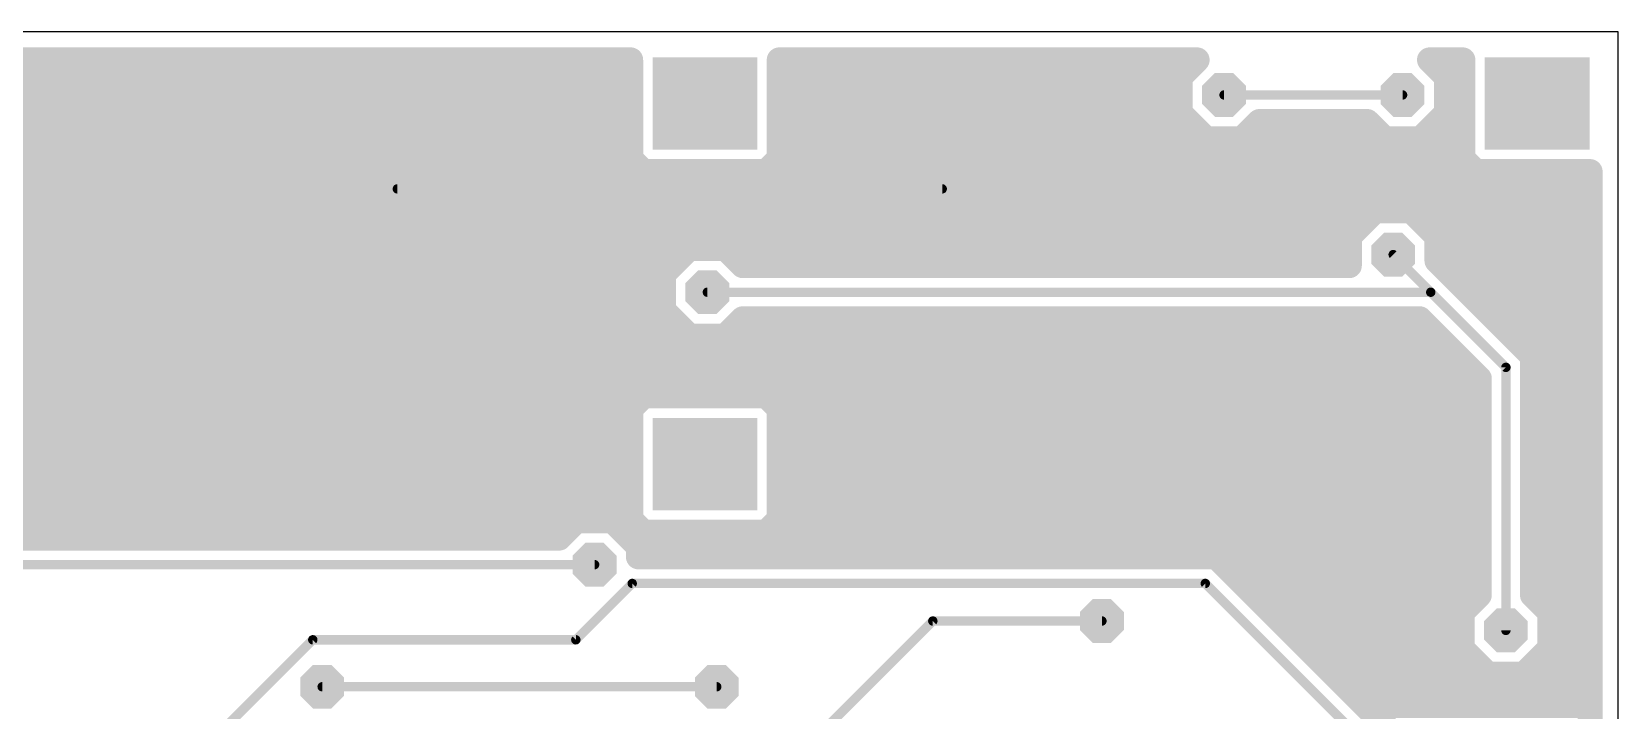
# Model space of a CAD drawing. Extents: x 0 to 48, y 0 to 28.
# Drawn here: x 22.26 to 48, y 16.99 to 28 of the extents above; entities that cross this region are included whole.
import ezdxf

# ---------------------------------------------------------------- set-up
doc = ezdxf.new("R2010")
doc.units = 0
for name, color, linetype in [('1', 14, 'CONTINUOUS'), ('18', 94, 'CONTINUOUS'), ('20', 7, 'CONTINUOUS')]:
    doc.layers.add(name, color=color, linetype=linetype)

# ---------------------------------------------------------------- blocks, each defined once
blk = doc.blocks.new('RECT')
blk.add_solid([(-0.5, -0.5), (0.5, -0.5), (-0.5, 0.5), (0.5, 0.5)])
blk = doc.blocks.new('OCTAGONV')
at = {"const_width": 0.5}
blk.add_lwpolyline([(-0.25, -0.1036), (-0.25, 0.1036), (-0.1036, 0.25), (0.1036, 0.25), (0.25, 0.1036), (0.25, -0.1036), (0.1036, -0.25), (-0.1036, -0.25), (-0.25, -0.1036), (-0.25, 0.1036)], dxfattribs=at)

msp = doc.modelspace()

# ---------------------------------------------------------------- linework, layer by layer
at = {"layer": '1'}
for points, const_width in [([(12.5392, 27.5428), (31.9787, 27.5428)], 0.4064), ([(31.9787, 27.5428), (31.9787, 25.9391)], 0.4064), ([(34.3898, 25.9391), (34.3898, 27.5428)], 0.4064), ([(34.3898, 27.5428), (41.1676, 27.5428)], 0.4064), ([(41.1676, 27.5428), (40.894, 27.2693)], 0.4064), ([(45.2119, 27.2693), (44.9383, 27.5428)], 0.4064), ([(44.9383, 27.5428), (45.4787, 27.5428)], 0.4064), ([(45.4787, 27.5428), (45.4787, 25.9391)], 0.4064), ([(12.8533, 27.2288), (31.9787, 27.2288)], 0.4064), ([(34.3898, 27.2288), (40.894, 27.2288)], 0.4064), ([(40.894, 27.2693), (40.894, 26.6802)], 0.4064), ([(45.2119, 26.6802), (45.2119, 27.2693)], 0.4064), ([(45.2119, 27.2288), (45.4787, 27.2288)], 0.4064), ([(13.2597, 26.8224), (31.9787, 26.8224)], 0.4064), ([(34.3898, 26.8224), (40.894, 26.8224)], 0.4064), ([(41.6052, 26.9748), (44.5008, 26.9748)], 0.1524), ([(45.2119, 26.8224), (45.4787, 26.8224)], 0.4064), ([(40.894, 26.6802), (41.3106, 26.2636)], 0.4064), ([(44.7953, 26.2636), (45.2119, 26.6802)], 0.4064), ([(13.6661, 26.416), (31.9787, 26.416)], 0.4064), ([(34.3898, 26.416), (41.1582, 26.416)], 0.4064), ([(41.8997, 26.2636), (42.1791, 26.543)], 0.4064), ([(42.0521, 26.416), (44.0538, 26.416)], 0.4064), ([(42.1791, 26.543), (43.9268, 26.543)], 0.4064), ([(43.9268, 26.543), (44.2062, 26.2636)], 0.4064), ([(44.9477, 26.416), (45.4787, 26.416)], 0.4064), ([(41.3106, 26.2636), (41.8997, 26.2636)], 0.4064), ([(44.2062, 26.2636), (44.7953, 26.2636)], 0.4064), ([(14.0725, 26.0096), (31.9787, 26.0096)], 0.4064), ([(31.9787, 25.9391), (32.1869, 25.7309)], 0.4064), ([(34.1816, 25.7309), (34.3898, 25.9391)], 0.4064), ([(34.3898, 26.0096), (45.4787, 26.0096)], 0.4064), ([(45.4787, 25.9391), (45.6869, 25.7309)], 0.4064), ([(14.4789, 25.6032), (47.5428, 25.6032)], 0.4064), ([(32.1869, 25.7309), (34.1816, 25.7309)], 0.4064), ([(45.6869, 25.7309), (47.5428, 25.7309)], 0.4064), ([(47.5428, 25.7309), (47.5428, 13.418)], 0.4064), ([(28.194, 25.4508), (37.0332, 25.4508)], 0.1524), ([(14.8853, 25.1968), (47.5428, 25.1968)], 0.4064), ([(44.0538, 25.0951), (43.6372, 24.6785)], 0.4064), ([(44.6429, 25.0951), (44.0538, 25.0951)], 0.4064), ([(45.0595, 24.6785), (44.6429, 25.0951)], 0.4064), ([(15.2917, 24.7904), (43.7491, 24.7904)], 0.4064), ([(44.9476, 24.7904), (47.5428, 24.7904)], 0.4064), ([(43.6372, 24.6785), (43.6372, 24.2061)], 0.4064), ([(45.0595, 24.2833), (45.0595, 24.6785)], 0.4064), ([(15.6981, 24.384), (32.8271, 24.384)], 0.4064), ([(32.9286, 24.4855), (32.512, 24.0689)], 0.4064), ([(33.5177, 24.4855), (32.9286, 24.4855)], 0.4064), ([(33.7971, 24.2061), (33.5177, 24.4855)], 0.4064), ([(33.6192, 24.384), (43.6372, 24.384)], 0.4064), ([(44.958, 23.7744), (44.3484, 24.384)], 0.1524), ([(45.0595, 24.384), (47.5428, 24.384)], 0.4064), ([(45.1368, 24.2061), (45.0595, 24.2833)], 0.4064), ([(32.512, 24.0689), (32.512, 23.4798)], 0.4064), ([(43.6372, 24.2061), (33.7971, 24.2061)], 0.4064), ([(45.3897, 23.9532), (45.1368, 24.2061)], 0.4064), ([(16.1045, 23.9776), (32.512, 23.9776)], 0.4064), ([(45.3653, 23.9776), (47.5428, 23.9776)], 0.4064), ([(46.6089, 22.734), (45.3897, 23.9532)], 0.4064), ([(16.5109, 23.5712), (32.512, 23.5712)], 0.4064), ([(32.512, 23.4798), (32.9286, 23.0632)], 0.4064), ([(44.958, 23.7744), (33.2232, 23.7744)], 0.1524), ([(46.1772, 22.5552), (44.958, 23.7744)], 0.1524), ([(45.7717, 23.5712), (47.5428, 23.5712)], 0.4064), ([(33.5177, 23.0632), (33.7971, 23.3426)], 0.4064), ([(33.7971, 23.3426), (44.7791, 23.3426)], 0.4064), ([(44.7791, 23.3426), (45.7454, 22.3763)], 0.4064), ([(16.9173, 23.1648), (32.827, 23.1648)], 0.4064), ([(32.9286, 23.0632), (33.5177, 23.0632)], 0.4064), ([(33.6193, 23.1648), (44.9569, 23.1648)], 0.4064), ([(46.1781, 23.1648), (47.5428, 23.1648)], 0.4064), ([(17.3237, 22.7584), (45.3633, 22.7584)], 0.4064), ([(46.5845, 22.7584), (47.5428, 22.7584)], 0.4064), ([(46.6089, 22.3763), (46.6089, 22.734)], 0.4064), ([(17.7301, 22.352), (45.7454, 22.352)], 0.4064), ([(45.7454, 22.3763), (45.7454, 18.8619)], 0.4064), ([(46.1772, 18.288), (46.1772, 22.5552)], 0.1524), ([(46.6089, 18.8619), (46.6089, 22.3763)], 0.4064), ([(46.6089, 22.352), (47.5428, 22.352)], 0.4064), ([(18.1365, 21.9456), (32.0405, 21.9456)], 0.4064), ([(32.1869, 22.092), (31.9787, 21.8838)], 0.4064), ([(34.1816, 22.092), (32.1869, 22.092)], 0.4064), ([(34.3898, 21.8838), (34.1816, 22.092)], 0.4064), ([(34.328, 21.9456), (45.7454, 21.9456)], 0.4064), ([(46.6089, 21.9456), (47.5428, 21.9456)], 0.4064), ([(31.9787, 21.8838), (31.9787, 20.0891)], 0.4064), ([(34.3898, 20.0891), (34.3898, 21.8838)], 0.4064), ([(18.5429, 21.5392), (31.9787, 21.5392)], 0.4064), ([(34.3898, 21.5392), (45.7454, 21.5392)], 0.4064), ([(46.6089, 21.5392), (47.5428, 21.5392)], 0.4064), ([(18.8721, 21.1328), (31.9787, 21.1328)], 0.4064), ([(34.3898, 21.1328), (45.7454, 21.1328)], 0.4064), ([(46.6089, 21.1328), (47.5428, 21.1328)], 0.4064), ([(18.8721, 20.7264), (31.9787, 20.7264)], 0.4064), ([(34.3898, 20.7264), (45.7454, 20.7264)], 0.4064), ([(46.6089, 20.7264), (47.5428, 20.7264)], 0.4064), ([(18.8721, 20.32), (31.9787, 20.32)], 0.4064), ([(34.3898, 20.32), (45.7454, 20.32)], 0.4064), ([(46.6089, 20.32), (47.5428, 20.32)], 0.4064), ([(18.8721, 19.9136), (30.9475, 19.9136)], 0.4064), ([(31.0998, 20.0659), (30.8204, 19.7865)], 0.4064), ([(31.6889, 20.0659), (31.0998, 20.0659)], 0.4064), ([(32.1055, 19.6493), (31.6889, 20.0659)], 0.4064), ([(31.8412, 19.9136), (32.1542, 19.9136)], 0.4064), ([(31.9787, 20.0891), (32.1869, 19.8809)], 0.4064), ([(32.1869, 19.8809), (34.1816, 19.8809)], 0.4064), ([(34.1816, 19.8809), (34.3898, 20.0891)], 0.4064), ([(34.2143, 19.9136), (45.7454, 19.9136)], 0.4064), ([(46.6089, 19.9136), (47.5428, 19.9136)], 0.4064), ([(30.8204, 19.7865), (19.3812, 19.7865)], 0.4064), ([(32.1055, 19.4817), (32.1055, 19.6493)], 0.4064), ([(32.1055, 19.5072), (45.7454, 19.5072)], 0.4064), ([(32.1828, 19.4817), (32.1055, 19.4817)], 0.4064), ([(41.4792, 19.4817), (32.1828, 19.4817)], 0.4064), ([(41.7321, 19.2288), (41.4792, 19.4817)], 0.4064), ([(46.6089, 19.5072), (47.5428, 19.5072)], 0.4064), ([(19.2024, 19.3548), (31.3944, 19.3548)], 0.1524), ([(47.5428, 13.418), (41.7321, 19.2288)], 0.4064), ([(41.8601, 19.1008), (45.7454, 19.1008)], 0.4064), ([(46.6089, 19.1008), (47.5428, 19.1008)], 0.4064), ([(31.0896, 18.1356), (32.004, 19.05)], 0.1524), ([(32.004, 19.05), (41.3004, 19.05)], 0.1524), ([(41.3004, 19.05), (47.5488, 12.8016)], 0.1524), ([(45.7454, 18.8619), (45.466, 18.5825)], 0.4064), ([(46.8883, 18.5825), (46.6089, 18.8619)], 0.4064), ([(42.2665, 18.6944), (45.5779, 18.6944)], 0.4064), ([(46.7764, 18.6944), (47.5428, 18.6944)], 0.4064), ([(45.466, 18.5825), (45.466, 17.9934)], 0.4064), ([(46.8883, 17.9934), (46.8883, 18.5825)], 0.4064), ([(34.4424, 16.002), (36.8808, 18.4404)], 0.1524), ([(36.8808, 18.4404), (39.624, 18.4404)], 0.1524), ([(42.6729, 18.288), (45.466, 18.288)], 0.4064), ([(46.8883, 18.288), (47.5428, 18.288)], 0.4064), ([(24.9936, 16.3068), (26.8224, 18.1356)], 0.1524), ([(26.8224, 18.1356), (31.0896, 18.1356)], 0.1524), ([(43.0793, 17.8816), (45.5778, 17.8816)], 0.4064), ([(45.466, 17.9934), (45.8826, 17.5768)], 0.4064), ([(46.4717, 17.5768), (46.8883, 17.9934)], 0.4064), ([(46.7765, 17.8816), (47.5428, 17.8816)], 0.4064), ([(45.8826, 17.5768), (46.4717, 17.5768)], 0.4064), ([(43.4857, 17.4752), (47.5428, 17.4752)], 0.4064), ([(26.9748, 17.3736), (33.3756, 17.3736)], 0.1524), ([(43.8921, 17.0688), (47.5428, 17.0688)], 0.4064)]:
    msp.add_lwpolyline(points, dxfattribs=dict(at, const_width=const_width))
for points, const_width in [([(32.0803, 27.5428, 1), (31.8771, 27.5428)], 0.2032), ([(31.9787, 27.4412, 1), (31.9787, 27.6444)], 0.2032), ([(34.4914, 27.5428, 1), (34.2882, 27.5428)], 0.2032), ([(34.3898, 27.6444, 1), (34.3898, 27.4412)], 0.2032), ([(41.2394, 27.4709, 1), (41.0958, 27.6147)], 0.2032), ([(41.1676, 27.4412, 1), (41.1676, 27.6444)], 0.2032), ([(45.0101, 27.6147, 1), (44.8665, 27.4709)], 0.2032), ([(44.9383, 27.6444, 1), (44.9383, 27.4412)], 0.2032), ([(45.5803, 27.5428, 1), (45.3771, 27.5428)], 0.2032), ([(45.4787, 27.4412, 1), (45.4787, 27.6444)], 0.2032), ([(31.9787, 27.1272, 1), (31.9787, 27.3304)], 0.2032), ([(34.3898, 27.3304, 1), (34.3898, 27.1272)], 0.2032), ([(40.9956, 27.2693, 1), (40.7924, 27.2693)], 0.2032), ([(40.8222, 27.3412, 1), (40.9658, 27.1974)], 0.2032), ([(40.894, 27.1272, 1), (40.894, 27.3304)], 0.2032), ([(45.3135, 27.2693, 1), (45.1103, 27.2693)], 0.2032), ([(45.2119, 27.3304, 1), (45.2119, 27.1272)], 0.2032), ([(45.1401, 27.1974, 1), (45.2837, 27.3412)], 0.2032), ([(45.4787, 27.1272, 1), (45.4787, 27.3304)], 0.2032), ([(31.9787, 26.7208, 1), (31.9787, 26.924)], 0.2032), ([(34.3898, 26.924, 1), (34.3898, 26.7208)], 0.2032), ([(40.894, 26.7208, 1), (40.894, 26.924)], 0.2032), ([(41.6052, 27.0129, 1), (41.6052, 26.9367)], 0.0762), ([(44.5008, 26.9367, 1), (44.5008, 27.0129)], 0.0762), ([(45.2119, 26.924, 1), (45.2119, 26.7208)], 0.2032), ([(45.4787, 26.7208, 1), (45.4787, 26.924)], 0.2032), ([(40.7924, 26.6802, 1), (40.9956, 26.6802)], 0.2032), ([(40.9658, 26.752, 1), (40.8222, 26.6084)], 0.2032), ([(45.1103, 26.6802, 1), (45.3135, 26.6802)], 0.2032), ([(45.2837, 26.6084, 1), (45.1401, 26.752)], 0.2032), ([(31.9787, 26.3144, 1), (31.9787, 26.5176)], 0.2032), ([(34.3898, 26.5176, 1), (34.3898, 26.3144)], 0.2032), ([(41.1582, 26.3144, 1), (41.1582, 26.5176)], 0.2032), ([(42.0521, 26.5176, 1), (42.0521, 26.3144)], 0.2032), ([(42.1791, 26.6446, 1), (42.1791, 26.4414)], 0.2032), ([(42.2509, 26.4712, 1), (42.1073, 26.6148)], 0.2032), ([(43.9986, 26.6148, 1), (43.855, 26.4712)], 0.2032), ([(43.9268, 26.4414, 1), (43.9268, 26.6446)], 0.2032), ([(44.0538, 26.3144, 1), (44.0538, 26.5176)], 0.2032), ([(44.9477, 26.5176, 1), (44.9477, 26.3144)], 0.2032), ([(45.4787, 26.3144, 1), (45.4787, 26.5176)], 0.2032), ([(41.3106, 26.3652, 1), (41.3106, 26.162)], 0.2032), ([(41.2388, 26.1918, 1), (41.3824, 26.3354)], 0.2032), ([(41.8279, 26.3354, 1), (41.9715, 26.1918)], 0.2032), ([(41.8997, 26.162, 1), (41.8997, 26.3652)], 0.2032), ([(44.2062, 26.3652, 1), (44.2062, 26.162)], 0.2032), ([(44.1344, 26.1918, 1), (44.278, 26.3354)], 0.2032), ([(44.7235, 26.3354, 1), (44.8671, 26.1918)], 0.2032), ([(44.7953, 26.162, 1), (44.7953, 26.3652)], 0.2032), ([(31.8771, 25.9391, 1), (32.0803, 25.9391)], 0.2032), ([(32.0505, 26.0109, 1), (31.9069, 25.8673)], 0.2032), ([(31.9787, 25.908, 1), (31.9787, 26.1112)], 0.2032), ([(34.3898, 26.1112, 1), (34.3898, 25.908)], 0.2032), ([(34.2882, 25.9391, 1), (34.4914, 25.9391)], 0.2032), ([(34.4616, 25.8673, 1), (34.318, 26.0109)], 0.2032), ([(45.3771, 25.9391, 1), (45.5803, 25.9391)], 0.2032), ([(45.5505, 26.0109, 1), (45.4069, 25.8673)], 0.2032), ([(45.4787, 25.908, 1), (45.4787, 26.1112)], 0.2032), ([(32.1869, 25.8325, 1), (32.1869, 25.6293)], 0.2032), ([(32.1151, 25.6591, 1), (32.2587, 25.8027)], 0.2032), ([(34.1098, 25.8027, 1), (34.2534, 25.6591)], 0.2032), ([(34.1816, 25.6293, 1), (34.1816, 25.8325)], 0.2032), ([(45.6869, 25.8325, 1), (45.6869, 25.6293)], 0.2032), ([(45.6151, 25.6591, 1), (45.7587, 25.8027)], 0.2032), ([(47.6444, 25.7309, 1), (47.4412, 25.7309)], 0.2032), ([(47.5428, 25.6293, 1), (47.5428, 25.8325)], 0.2032), ([(47.5428, 25.5016, 1), (47.5428, 25.7048)], 0.2032), ([(28.194, 25.4889, 1), (28.194, 25.4127)], 0.0762), ([(37.0332, 25.4127, 1), (37.0332, 25.4889)], 0.0762), ([(44.0538, 25.1967, 1), (44.0538, 24.9935)], 0.2032), ([(44.1256, 25.0233, 1), (43.982, 25.1669)], 0.2032), ([(44.7147, 25.1669, 1), (44.5711, 25.0233)], 0.2032), ([(44.6429, 24.9935, 1), (44.6429, 25.1967)], 0.2032), ([(47.5428, 25.0952, 1), (47.5428, 25.2984)], 0.2032), ([(43.7491, 24.6888, 1), (43.7491, 24.892)], 0.2032), ([(44.9476, 24.892, 1), (44.9476, 24.6888)], 0.2032), ([(47.5428, 24.6888, 1), (47.5428, 24.892)], 0.2032), ([(43.7388, 24.6785, 1), (43.5356, 24.6785)], 0.2032), ([(43.5654, 24.7503, 1), (43.709, 24.6067)], 0.2032), ([(45.1611, 24.6785, 1), (44.9579, 24.6785)], 0.2032), ([(44.9877, 24.6067, 1), (45.1313, 24.7503)], 0.2032), ([(32.9286, 24.5871, 1), (32.9286, 24.3839)], 0.2032), ([(32.8271, 24.2824, 1), (32.8271, 24.4856)], 0.2032), ([(33.0004, 24.4137, 1), (32.8568, 24.5573)], 0.2032), ([(33.5895, 24.5573, 1), (33.4459, 24.4137)], 0.2032), ([(33.6192, 24.4856, 1), (33.6192, 24.2824)], 0.2032), ([(33.5177, 24.3839, 1), (33.5177, 24.5871)], 0.2032), ([(43.6372, 24.2824, 1), (43.6372, 24.4856)], 0.2032), ([(44.3753, 24.4109, 1), (44.3215, 24.3571)], 0.0762), ([(45.0595, 24.4856, 1), (45.0595, 24.2824)], 0.2032), ([(45.1313, 24.3552, 1), (44.9877, 24.2114)], 0.2032), ([(47.5428, 24.2824, 1), (47.5428, 24.4856)], 0.2032), ([(32.6136, 24.0689, 1), (32.4104, 24.0689)], 0.2032), ([(32.4402, 24.1407, 1), (32.5838, 23.9971)], 0.2032), ([(33.7971, 24.3077, 1), (33.7971, 24.1045)], 0.2032), ([(33.7253, 24.1343, 1), (33.8689, 24.2779)], 0.2032), ([(43.5356, 24.2061, 1), (43.7388, 24.2061)], 0.2032), ([(43.6372, 24.1045, 1), (43.6372, 24.3077)], 0.2032), ([(44.9579, 24.2833, 1), (45.1611, 24.2833)], 0.2032), ([(45.2086, 24.2779, 1), (45.065, 24.1343)], 0.2032), ([(45.065, 24.1342, 1), (45.2086, 24.278)], 0.2032), ([(32.512, 23.876, 1), (32.512, 24.0792)], 0.2032), ([(45.3653, 24.0792, 1), (45.3653, 23.876)], 0.2032), ([(45.4615, 24.025, 1), (45.3179, 23.8814)], 0.2032), ([(45.3179, 23.8814, 1), (45.4615, 24.025)], 0.2032), ([(47.5428, 23.876, 1), (47.5428, 24.0792)], 0.2032), ([(32.5838, 23.5516, 1), (32.4402, 23.408)], 0.2032), ([(32.512, 23.4696, 1), (32.512, 23.6728)], 0.2032), ([(33.2232, 23.8125, 1), (33.2232, 23.7363)], 0.0762), ([(44.9849, 23.8013, 1), (44.9311, 23.7475)], 0.0762), ([(44.9311, 23.7475, 1), (44.9849, 23.8013)], 0.0762), ([(44.958, 23.7363, 1), (44.958, 23.8125)], 0.0762), ([(45.7717, 23.6728, 1), (45.7717, 23.4696)], 0.2032), ([(47.5428, 23.4696, 1), (47.5428, 23.6728)], 0.2032), ([(32.4104, 23.4798, 1), (32.6136, 23.4798)], 0.2032), ([(33.7971, 23.4442, 1), (33.7971, 23.241)], 0.2032), ([(33.8689, 23.2708, 1), (33.7253, 23.4144)], 0.2032), ([(44.8509, 23.4144, 1), (44.7073, 23.2708)], 0.2032), ([(44.7791, 23.241, 1), (44.7791, 23.4442)], 0.2032), ([(32.827, 23.0632, 1), (32.827, 23.2664)], 0.2032), ([(32.9286, 23.1648, 1), (32.9286, 22.9616)], 0.2032), ([(32.8568, 22.9914, 1), (33.0004, 23.135)], 0.2032), ([(33.4459, 23.135, 1), (33.5895, 22.9914)], 0.2032), ([(33.6193, 23.2664, 1), (33.6193, 23.0632)], 0.2032), ([(33.5177, 22.9616, 1), (33.5177, 23.1648)], 0.2032), ([(44.9569, 23.0632, 1), (44.9569, 23.2664)], 0.2032), ([(46.1781, 23.2664, 1), (46.1781, 23.0632)], 0.2032), ([(47.5428, 23.0632, 1), (47.5428, 23.2664)], 0.2032), ([(45.3633, 22.6568, 1), (45.3633, 22.86)], 0.2032), ([(46.5845, 22.86, 1), (46.5845, 22.6568)], 0.2032), ([(46.7105, 22.734, 1), (46.5073, 22.734)], 0.2032), ([(46.5371, 22.6622, 1), (46.6807, 22.8058)], 0.2032), ([(47.5428, 22.6568, 1), (47.5428, 22.86)], 0.2032), ([(45.847, 22.3763, 1), (45.6438, 22.3763)], 0.2032), ([(45.6736, 22.3045, 1), (45.8172, 22.4481)], 0.2032), ([(45.7454, 22.2504, 1), (45.7454, 22.4536)], 0.2032), ([(46.2153, 22.5552, 1), (46.1391, 22.5552)], 0.0762), ([(46.1503, 22.5283, 1), (46.2041, 22.5821)], 0.0762), ([(46.7105, 22.3763, 1), (46.5073, 22.3763)], 0.2032), ([(46.6089, 22.4536, 1), (46.6089, 22.2504)], 0.2032), ([(46.5073, 22.3763, 1), (46.7105, 22.3763)], 0.2032), ([(47.5428, 22.2504, 1), (47.5428, 22.4536)], 0.2032), ([(32.0405, 21.844, 1), (32.0405, 22.0472)], 0.2032), ([(32.1869, 22.1936, 1), (32.1869, 21.9904)], 0.2032), ([(32.2587, 22.0202, 1), (32.1151, 22.1638)], 0.2032), ([(34.2534, 22.1638, 1), (34.1098, 22.0202)], 0.2032), ([(34.1816, 21.9904, 1), (34.1816, 22.1936)], 0.2032), ([(34.328, 22.0472, 1), (34.328, 21.844)], 0.2032), ([(45.7454, 21.844, 1), (45.7454, 22.0472)], 0.2032), ([(46.6089, 22.0472, 1), (46.6089, 21.844)], 0.2032), ([(47.5428, 21.844, 1), (47.5428, 22.0472)], 0.2032), ([(32.0803, 21.8838, 1), (31.8771, 21.8838)], 0.2032), ([(31.9069, 21.9556, 1), (32.0505, 21.812)], 0.2032), ([(34.4914, 21.8838, 1), (34.2882, 21.8838)], 0.2032), ([(34.318, 21.812, 1), (34.4616, 21.9556)], 0.2032), ([(31.9787, 21.4376, 1), (31.9787, 21.6408)], 0.2032), ([(34.3898, 21.6408, 1), (34.3898, 21.4376)], 0.2032), ([(45.7454, 21.4376, 1), (45.7454, 21.6408)], 0.2032), ([(46.6089, 21.6408, 1), (46.6089, 21.4376)], 0.2032), ([(47.5428, 21.4376, 1), (47.5428, 21.6408)], 0.2032), ([(31.9787, 21.0312, 1), (31.9787, 21.2344)], 0.2032), ([(34.3898, 21.2344, 1), (34.3898, 21.0312)], 0.2032), ([(45.7454, 21.0312, 1), (45.7454, 21.2344)], 0.2032), ([(46.6089, 21.2344, 1), (46.6089, 21.0312)], 0.2032), ([(47.5428, 21.0312, 1), (47.5428, 21.2344)], 0.2032), ([(31.9787, 20.6248, 1), (31.9787, 20.828)], 0.2032), ([(34.3898, 20.828, 1), (34.3898, 20.6248)], 0.2032), ([(45.7454, 20.6248, 1), (45.7454, 20.828)], 0.2032), ([(46.6089, 20.828, 1), (46.6089, 20.6248)], 0.2032), ([(47.5428, 20.6248, 1), (47.5428, 20.828)], 0.2032), ([(31.9787, 20.2184, 1), (31.9787, 20.4216)], 0.2032), ([(34.3898, 20.4216, 1), (34.3898, 20.2184)], 0.2032), ([(45.7454, 20.2184, 1), (45.7454, 20.4216)], 0.2032), ([(46.6089, 20.4216, 1), (46.6089, 20.2184)], 0.2032), ([(47.5428, 20.2184, 1), (47.5428, 20.4216)], 0.2032), ([(30.9475, 19.812, 1), (30.9475, 20.0152)], 0.2032), ([(31.0998, 20.1675, 1), (31.0998, 19.9643)], 0.2032), ([(31.1716, 19.9941, 1), (31.028, 20.1377)], 0.2032), ([(31.7607, 20.1377, 1), (31.6171, 19.9941)], 0.2032), ([(31.6889, 19.9643, 1), (31.6889, 20.1675)], 0.2032), ([(31.8412, 20.0152, 1), (31.8412, 19.812)], 0.2032), ([(31.8771, 20.0891, 1), (32.0803, 20.0891)], 0.2032), ([(32.0505, 20.1609, 1), (31.9069, 20.0173)], 0.2032), ([(32.1869, 19.9825, 1), (32.1869, 19.7793)], 0.2032), ([(32.1542, 19.812, 1), (32.1542, 20.0152)], 0.2032), ([(34.2143, 20.0152, 1), (34.2143, 19.812)], 0.2032), ([(34.1816, 19.7793, 1), (34.1816, 19.9825)], 0.2032), ([(34.2882, 20.0891, 1), (34.4914, 20.0891)], 0.2032), ([(34.4616, 20.0173, 1), (34.318, 20.1609)], 0.2032), ([(45.7454, 19.812, 1), (45.7454, 20.0152)], 0.2032), ([(46.6089, 20.0152, 1), (46.6089, 19.812)], 0.2032), ([(47.5428, 19.812, 1), (47.5428, 20.0152)], 0.2032), ([(30.7486, 19.8583, 1), (30.8922, 19.7147)], 0.2032), ([(30.8204, 19.6849, 1), (30.8204, 19.8881)], 0.2032), ([(32.2071, 19.6493, 1), (32.0039, 19.6493)], 0.2032), ([(32.0337, 19.5775, 1), (32.1773, 19.7211)], 0.2032), ([(32.1151, 19.8091, 1), (32.2587, 19.9527)], 0.2032), ([(34.1098, 19.9527, 1), (34.2534, 19.8091)], 0.2032), ([(32.1055, 19.6088, 1), (32.1055, 19.4056)], 0.2032), ([(32.1055, 19.5833, 1), (32.1055, 19.3801)], 0.2032), ([(32.0039, 19.4817, 1), (32.2071, 19.4817)], 0.2032), ([(32.1828, 19.5833, 1), (32.1828, 19.3801)], 0.2032), ([(32.1828, 19.3801, 1), (32.1828, 19.5833)], 0.2032), ([(41.551, 19.5535, 1), (41.4074, 19.4099)], 0.2032), ([(41.4792, 19.3801, 1), (41.4792, 19.5833)], 0.2032), ([(45.7454, 19.4056, 1), (45.7454, 19.6088)], 0.2032), ([(46.6089, 19.6088, 1), (46.6089, 19.4056)], 0.2032), ([(47.5428, 19.4056, 1), (47.5428, 19.6088)], 0.2032), ([(31.3944, 19.3167, 1), (31.3944, 19.3929)], 0.0762), ([(41.8039, 19.3006, 1), (41.6603, 19.157)], 0.2032), ([(41.6603, 19.157, 1), (41.8039, 19.3006)], 0.2032), ([(41.8601, 19.2024, 1), (41.8601, 18.9992)], 0.2032), ([(45.7454, 18.9992, 1), (45.7454, 19.2024)], 0.2032), ([(46.6089, 19.2024, 1), (46.6089, 18.9992)], 0.2032), ([(47.5428, 18.9992, 1), (47.5428, 19.2024)], 0.2032), ([(32.004, 19.0881, 1), (32.004, 19.0119)], 0.0762), ([(32.0309, 19.0231, 1), (31.9771, 19.0769)], 0.0762), ([(41.3273, 19.0769, 1), (41.2735, 19.0231)], 0.0762), ([(41.3004, 19.0119, 1), (41.3004, 19.0881)], 0.0762), ([(45.8172, 18.7901, 1), (45.6736, 18.9337)], 0.2032), ([(46.6807, 18.9337, 1), (46.5371, 18.7901)], 0.2032), ([(42.2665, 18.796, 1), (42.2665, 18.5928)], 0.2032), ([(45.5779, 18.5928, 1), (45.5779, 18.796)], 0.2032), ([(45.6438, 18.8619, 1), (45.847, 18.8619)], 0.2032), ([(46.5073, 18.8619, 1), (46.7105, 18.8619)], 0.2032), ([(46.7764, 18.796, 1), (46.7764, 18.5928)], 0.2032), ([(47.5428, 18.5928, 1), (47.5428, 18.796)], 0.2032), ([(45.5676, 18.5825, 1), (45.3644, 18.5825)], 0.2032), ([(45.3942, 18.6543, 1), (45.5378, 18.5107)], 0.2032), ([(46.9899, 18.5825, 1), (46.7867, 18.5825)], 0.2032), ([(46.8165, 18.5107, 1), (46.9601, 18.6543)], 0.2032), ([(36.8808, 18.4785, 1), (36.8808, 18.4023)], 0.0762), ([(36.9077, 18.4135, 1), (36.8539, 18.4673)], 0.0762), ([(39.624, 18.4023, 1), (39.624, 18.4785)], 0.0762), ([(42.6729, 18.3896, 1), (42.6729, 18.1864)], 0.2032), ([(45.466, 18.1864, 1), (45.466, 18.3896)], 0.2032), ([(46.1391, 18.288, 1), (46.2153, 18.288)], 0.0762), ([(46.8883, 18.3896, 1), (46.8883, 18.1864)], 0.2032), ([(47.5428, 18.1864, 1), (47.5428, 18.3896)], 0.2032), ([(26.8224, 18.1737, 1), (26.8224, 18.0975)], 0.0762), ([(26.8493, 18.1087, 1), (26.7955, 18.1625)], 0.0762), ([(31.0627, 18.1625, 1), (31.1165, 18.1087)], 0.0762), ([(31.0896, 18.0975, 1), (31.0896, 18.1737)], 0.0762), ([(43.0793, 17.9832, 1), (43.0793, 17.78)], 0.2032), ([(45.3644, 17.9934, 1), (45.5676, 17.9934)], 0.2032), ([(45.5378, 18.0652, 1), (45.3942, 17.9216)], 0.2032), ([(45.5778, 17.78, 1), (45.5778, 17.9832)], 0.2032), ([(46.7765, 17.9832, 1), (46.7765, 17.78)], 0.2032), ([(46.7867, 17.9934, 1), (46.9899, 17.9934)], 0.2032), ([(46.9601, 17.9216, 1), (46.8165, 18.0652)], 0.2032), ([(47.5428, 17.78, 1), (47.5428, 17.9832)], 0.2032), ([(45.8826, 17.6784, 1), (45.8826, 17.4752)], 0.2032), ([(46.4717, 17.4752, 1), (46.4717, 17.6784)], 0.2032), ([(43.4857, 17.5768, 1), (43.4857, 17.3736)], 0.2032), ([(45.8108, 17.505, 1), (45.9544, 17.6486)], 0.2032), ([(46.3999, 17.6486, 1), (46.5435, 17.505)], 0.2032), ([(47.5428, 17.3736, 1), (47.5428, 17.5768)], 0.2032), ([(26.9748, 17.4117, 1), (26.9748, 17.3355)], 0.0762), ([(33.3756, 17.3355, 1), (33.3756, 17.4117)], 0.0762), ([(43.8921, 17.1704, 1), (43.8921, 16.9672)], 0.2032), ([(47.5428, 16.9672, 1), (47.5428, 17.1704)], 0.2032)]:
    msp.add_lwpolyline(points, format="xyb", dxfattribs=dict(at, const_width=const_width))
at = {"layer": '20'}
for p, q in [((48, 28), (0, 28)), ((48, 0), (48, 28))]:
    msp.add_line(p, q, dxfattribs=at)

# ---------------------------------------------------------------- block references
at = {"layer": '1', "xscale": 1.7, "yscale": 1.5}
for p in [(33.1843, 26.8365), (46.6843, 26.8365), (33.1843, 20.9865)]:
    msp.add_blockref('RECT', p, dxfattribs=at)
at = {"layer": '18', "xscale": 0.7112, "yscale": 0.7112}
for p in [(41.6052, 26.9748), (44.5008, 26.9748), (28.194, 25.4508), (37.0332, 25.4508), (44.3484, 24.384), (33.2232, 23.7744), (31.3944, 19.3548), (39.624, 18.4404), (46.1772, 18.288), (26.9748, 17.3736), (33.3756, 17.3736)]:
    msp.add_blockref('OCTAGONV', p, dxfattribs=at)

doc.saveas('drawing.dxf')
